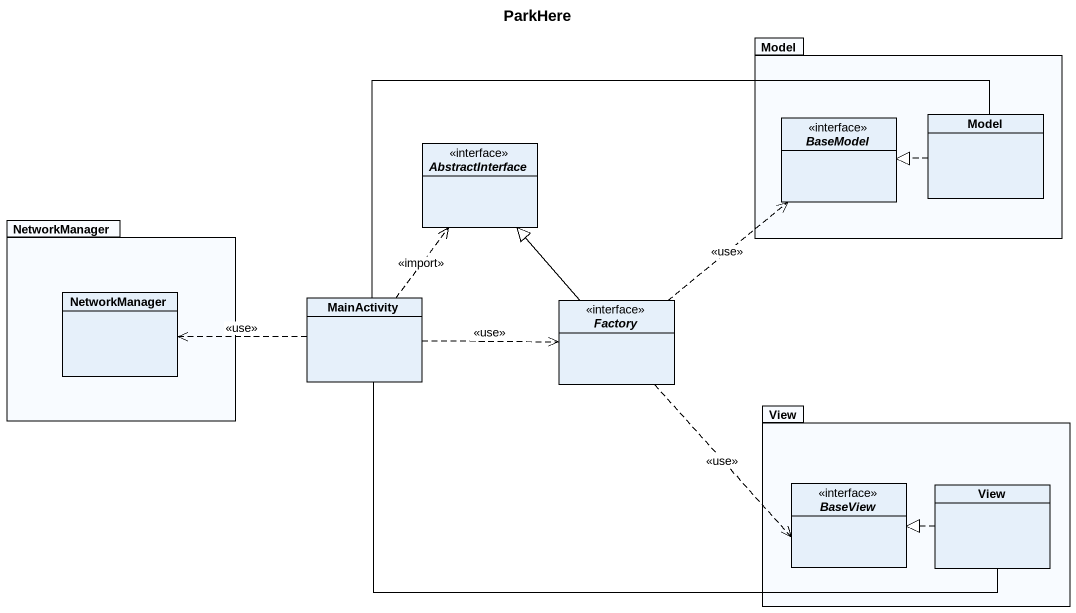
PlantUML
@startuml
title ParkHere
hide circle
hide empty members
package Model {
  interface BaseModel
  class "Model" as Model_2
}
interface AbstractInterface
package NetworkManager {
  class "NetworkManager" as NetworkManager_2
}
class MainActivity
interface Factory
package View {
  interface BaseView
  class "View" as View_2
}
Model_2 .left.|> BaseModel
MainActivity .up.> AbstractInterface : <<import>>
MainActivity -right- Model_2
MainActivity .left.> NetworkManager_2 : <<use>>
MainActivity .right.> Factory : <<use>>
MainActivity -right- View_2
Factory -up-|> AbstractInterface
Factory .up.> BaseModel : <<use>>
Factory ..> BaseView : <<use>>
View_2 .left.|> BaseView
@enduml
